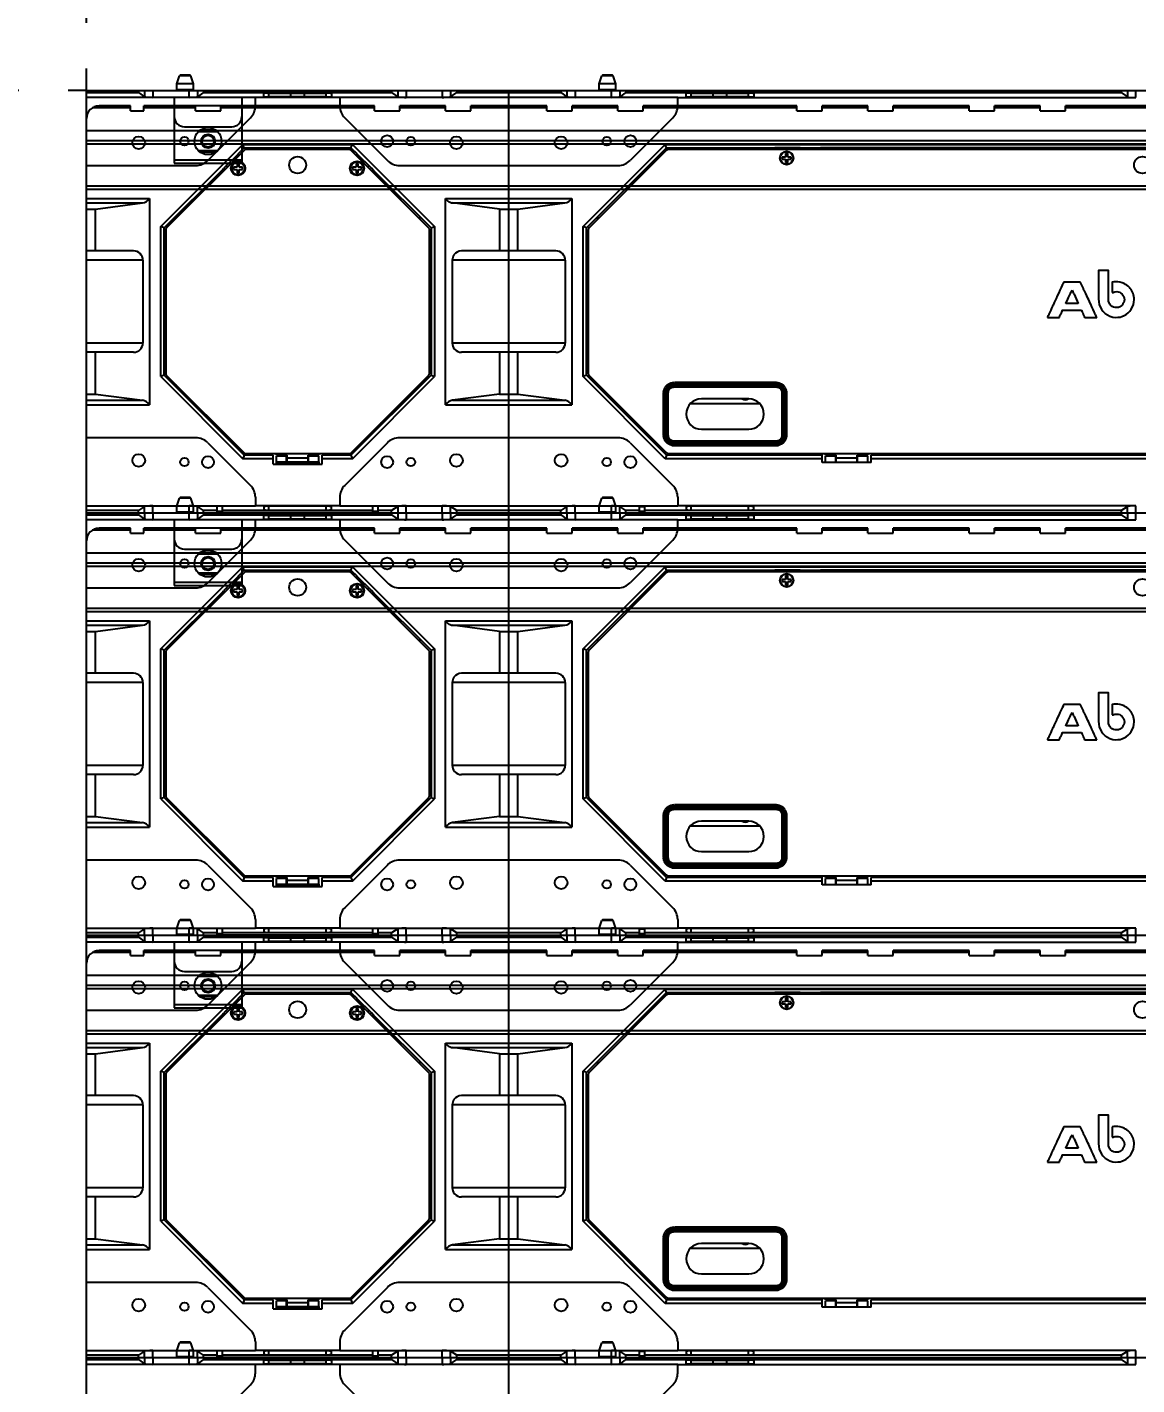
# Model space of a CAD drawing. Header units: millimetres. Extents: x 2900105 to 2915262, y -55349 to -51874.
# Drawn here: x 2910898 to 2911555, y -53405 to -52601 of the extents above; entities that cross this region are included whole.
import ezdxf

# ---------------------------------------------------------------- set-up
doc = ezdxf.new("R2010")
doc.units = ezdxf.units.MM
doc.layers.add('02___PRT_ALL_AXES', color=7, linetype='Continuous')
doc.layers.add('layer 1', color=7, linetype='Continuous')
doc.styles.add('ISO Proportional', font='isocp.shx')
doc.dimstyles.new('A-GB-50', dxfattribs={"dimscale": 2, "dimtxt": 100, "dimasz": 10, "dimexe": 20, "dimexo": 20, "dimgap": 50, "dimtad": 1, "dimdec": 1, "dimdsep": 46, "dimtxsty": 'ISO Proportional', "dimblk": 'ARCHTICK', "dimcen": 2.5, "dimclrd": 256, "dimclre": 256, "dimclrt": 256, "dimadec": 0, "dimazin": 0, "dimtfac": 1, "dimtdec": 1, "dimtmove": 0, "dimatfit": 3, "dimldrblk": 'ARCHTICK', "dimfxl": 2, "dimarcsym": 0})

# ---------------------------------------------------------------- blocks, each defined once
blk = doc.blocks.new('11')
at = {"color": 2, "linetype": 'Continuous'}
for p, q in [((81487.25, -251491.03), (81487.25, -251530.03)), ((81487.25, -251491.03), (81527.25, -251491.03)), ((81487.25, -251496.03), (81527.25, -251496.03)), ((81527.25, -251491.03), (81527.25, -251530.03)), ((81493.25, -251508.53), (81521.25, -251508.53)), ((81513.02, -251511.53), (81501.49, -251511.53)), ((81512.52, -251511.03), (81501.99, -251511.03)), ((81511.87, -251510.53), (81502.64, -251510.53)), ((81487.25, -251528.03), (81527.25, -251528.03)), ((81501.48, -251522.53), (81513.03, -251522.53)), ((81512.53, -251523.03), (81501.97, -251523.03)), ((81511.88, -251523.53), (81502.63, -251523.53)), ((81487.25, -251530.03), (81527.25, -251530.03))]:
    blk.add_line(p, q, dxfattribs=at)
for radius in [8, 4.15]:
    blk.add_circle((81507.25, -251517.03), radius, dxfattribs=at)
for centre, start, end in [((81493.25, -251502.53), 180, 270), ((81521.25, -251502.53), 270, 0)]:
    blk.add_arc(centre, 6, start, end, dxfattribs=at)
blk = doc.blocks.new('*U221')
blk.add_blockref('11', (-81507.25, 251510.53))
blk = doc.blocks.new('*U222')
at = {"color": 0, "linetype": 'ByBlock', "lineweight": -2, "transparency": 16777216}
blk.add_blockref('*U221', (0, 0), dxfattribs=at)
blk = doc.blocks.new('14')
at = {"color": 6, "linetype": 'Continuous'}
for p, q in [((-38909.77, -227916.32), (-38932.34, -227916.32)), ((-38909.77, -227915.12), (-38928.27, -227915.12)), ((-38909.77, -227918.12), (-38909.77, -227915.12)), ((-38901.77, -227918.12), (-38901.77, -227915.12)), ((-38871.27, -227915.12), (-38901.77, -227915.12)), ((-38871.27, -227916.32), (-38901.77, -227916.32)), ((-38871.27, -227918.12), (-38871.27, -227915.12)), ((-38856.27, -227918.12), (-38856.27, -227915.12)), ((-38765.27, -227915.12), (-38856.27, -227915.12)), ((-38765.27, -227916.32), (-38856.27, -227916.32)), ((-38765.27, -227918.12), (-38765.27, -227915.12)), ((-38750.27, -227918.12), (-38750.27, -227915.12)), ((-38723.27, -227915.12), (-38750.27, -227915.12)), ((-38723.27, -227916.32), (-38750.27, -227916.32)), ((-38723.27, -227918.12), (-38723.27, -227915.12)), ((-38708.27, -227918.12), (-38708.27, -227915.12)), ((-38663.27, -227915.12), (-38708.27, -227915.12)), ((-38663.27, -227916.32), (-38708.27, -227916.32)), ((-38663.27, -227918.12), (-38663.27, -227915.12)), ((-38648.27, -227918.12), (-38648.27, -227915.12)), ((-38621.27, -227915.12), (-38648.27, -227915.12)), ((-38621.27, -227916.32), (-38648.27, -227916.32)), ((-38621.27, -227918.12), (-38621.27, -227915.12)), ((-38606.27, -227918.12), (-38606.27, -227915.12)), ((-38515.27, -227915.12), (-38606.27, -227915.12)), ((-38515.27, -227916.32), (-38606.27, -227916.32)), ((-38515.27, -227918.12), (-38515.27, -227915.12)), ((-38473.27, -227915.12), (-38500.27, -227915.12)), ((-38500.27, -227918.12), (-38500.27, -227915.12)), ((-38473.27, -227916.32), (-38500.27, -227916.32)), ((-38473.27, -227918.12), (-38473.27, -227915.12)), ((-38413.27, -227915.12), (-38458.27, -227915.12)), ((-38458.27, -227918.12), (-38458.27, -227915.12)), ((-38413.27, -227916.32), (-38458.27, -227916.32)), ((-38413.27, -227918.12), (-38413.27, -227915.12)), ((-38371.27, -227915.12), (-38398.27, -227915.12)), ((-38398.27, -227918.12), (-38398.27, -227915.12)), ((-38371.27, -227916.32), (-38398.27, -227916.32)), ((-38371.27, -227918.12), (-38371.27, -227915.12)), ((-38265.27, -227915.12), (-38356.27, -227915.12)), ((-38356.27, -227918.12), (-38356.27, -227915.12)), ((-38265.27, -227916.32), (-38356.27, -227916.32)), ((-38265.27, -227918.12), (-38265.27, -227915.12)), ((-38219.77, -227915.12), (-38250.27, -227915.12)), ((-38250.27, -227918.12), (-38250.27, -227915.12)), ((-38219.77, -227916.32), (-38250.27, -227916.32)), ((-38219.77, -227918.12), (-38219.77, -227915.12)), ((-38193.27, -227915.12), (-38211.77, -227915.12)), ((-38211.77, -227918.12), (-38211.77, -227915.12)), ((-38189.2, -227916.32), (-38211.77, -227916.32)), ((-38935.77, -227964.62), (-38935.77, -227922.62)), ((-38909.77, -227918.12), (-38901.77, -227918.12)), ((-38871.27, -227918.12), (-38856.27, -227918.12)), ((-38765.27, -227918.12), (-38750.27, -227918.12)), ((-38723.27, -227918.12), (-38708.27, -227918.12)), ((-38663.27, -227918.12), (-38648.27, -227918.12)), ((-38621.27, -227918.12), (-38606.27, -227918.12)), ((-38515.27, -227918.12), (-38500.27, -227918.12)), ((-38473.27, -227918.12), (-38458.27, -227918.12)), ((-38413.27, -227918.12), (-38398.27, -227918.12)), ((-38371.27, -227918.12), (-38356.27, -227918.12)), ((-38265.27, -227918.12), (-38250.27, -227918.12)), ((-38219.77, -227918.12), (-38211.77, -227918.12)), ((-38185.77, -227922.62), (-38185.77, -227964.62)), ((-38935.77, -227929.62), (-38185.77, -227929.62)), ((-38935.77, -227935.62), (-38185.77, -227935.62)), ((-38935.77, -227937.62), (-38185.77, -227937.62)), ((-38185.77, -227962.62), (-38935.77, -227962.62)), ((-38185.77, -227964.62), (-38935.77, -227964.62))]:
    blk.add_line(p, q, dxfattribs=at)
for centre, start, end in [((-38928.27, -227922.62), 90, 180), ((-38193.27, -227922.62), 0, 90)]:
    blk.add_arc(centre, 7.5, start, end, dxfattribs=at)
at = {"layer": '02___PRT_ALL_AXES', "color": 6, "linetype": 'Continuous'}
for centre in [(-38810.77, -227950.12), (-38310.77, -227950.12)]:
    blk.add_circle(centre, 5, dxfattribs=at)
blk = doc.blocks.new('*U225')
blk.add_blockref('14', (38560.77, 227939.87))
blk = doc.blocks.new('*U226')
at = {"color": 0, "linetype": 'ByBlock', "lineweight": -2, "transparency": 16777216}
blk.add_blockref('*U225', (0, 0), dxfattribs=at)
blk = doc.blocks.new('*U241')
blk.add_blockref('11', (-81507.25, 251510.53))
blk = doc.blocks.new('*U242')
at = {"color": 0, "linetype": 'ByBlock', "lineweight": -2, "transparency": 16777216}
blk.add_blockref('*U241', (0, 0), dxfattribs=at)
blk = doc.blocks.new('*U245')
blk.add_blockref('14', (38560.77, 227939.87))
blk = doc.blocks.new('*U246')
at = {"color": 0, "linetype": 'ByBlock', "lineweight": -2, "transparency": 16777216}
blk.add_blockref('*U245', (0, 0), dxfattribs=at)
blk = doc.blocks.new('*U179')
blk.add_blockref('11', (-81507.25, 251510.53))
blk = doc.blocks.new('*U180')
at = {"color": 0, "linetype": 'ByBlock', "lineweight": -2, "transparency": 16777216}
blk.add_blockref('*U179', (0, 0), dxfattribs=at)
blk = doc.blocks.new('*U183')
blk.add_blockref('14', (38560.77, 227939.87))
blk = doc.blocks.new('*U184')
at = {"color": 0, "linetype": 'ByBlock', "lineweight": -2, "transparency": 16777216}
blk.add_blockref('*U183', (0, 0), dxfattribs=at)
blk = doc.blocks.new('_archtick')
at = {"const_width": 0.4}
blk.add_lwpolyline([(-0.7, -0.7), (0.7, 0.7)], dxfattribs=at)
blk = doc.blocks.new('*D258')
at = {"lineweight": -2, "transparency": 16777216}
for p, q in [((2910933.36, -52598.33), (2910933.36, -52392)), ((2914933.26, -52598.33), (2914933.26, -52392)), ((2910933.36, -52432), (2914933.26, -52432))]:
    blk.add_line(p, q, dxfattribs=at)
at = {"layer": 'Defpoints', "color": 0, "transparency": 16777216}
for p in [(2914933.26, -52432), (2910933.36, -52638.33), (2914933.26, -52638.33)]:
    blk.add_point(p, dxfattribs=at)
at = {"lineweight": -2, "transparency": 16777216, "xscale": 20, "yscale": 20, "zscale": 20, "rotation": 180}
blk.add_blockref('_archtick', (2910933.36, -52432), dxfattribs=at)
at = {"lineweight": -2, "transparency": 16777216, "xscale": 20, "yscale": 20, "zscale": 20}
blk.add_blockref('_archtick', (2914933.26, -52432), dxfattribs=at)
at = {"transparency": 16777216, "insert": (2912933.31, -52232), "char_height": 200, "attachment_point": 5, "style": 'ISO Proportional'}
blk.add_mtext('4000', dxfattribs=at)
blk = doc.blocks.new('*D259')
at = {"lineweight": -2, "transparency": 16777216}
for p, q in [((2910893.36, -52638.33), (2910755.74, -52638.33)), ((2910795.74, -52638.33), (2910795.74, -53888.28)), ((2910893.36, -53888.28), (2910755.74, -53888.28))]:
    blk.add_line(p, q, dxfattribs=at)
at = {"layer": 'Defpoints', "color": 0, "transparency": 16777216}
for p in [(2910933.36, -52638.33), (2910795.74, -53888.28), (2910933.36, -53888.28)]:
    blk.add_point(p, dxfattribs=at)
at = {"lineweight": -2, "transparency": 16777216, "xscale": 20, "yscale": 20, "zscale": 20}
for p, rotation in [((2910795.74, -52638.33), 90), ((2910795.74, -53888.28), 270)]:
    blk.add_blockref('_archtick', p, dxfattribs=dict(at, rotation=rotation))
at = {"transparency": 16777216, "insert": (2910595.72, -53263.31), "char_height": 200, "attachment_point": 5, "rotation": 90, "style": 'ISO Proportional'}
blk.add_mtext('1250', dxfattribs=at)
blk = doc.blocks.new('问额2额')
at = {"linetype": 'Continuous'}
for p, q in [((3414.03, 1927.38), (3415.61, 1932.04)), ((3422.39, 1932.04), (3415.61, 1932.04)), ((3421.92, 1932.38), (3416.08, 1932.38)), ((3423.98, 1927.38), (3422.39, 1932.04)), ((3663.98, 1927.38), (3665.56, 1932.04)), ((3672.34, 1932.04), (3665.56, 1932.04)), ((3671.87, 1932.38), (3666.03, 1932.38)), ((3673.93, 1927.38), (3672.34, 1932.04)), ((3360.53, 1923.38), (4360.43, 1923.38)), ((3360.53, 1922.11), (3391.27, 1922.11)), ((3391.27, 1923.38), (3391.27, 1922.11)), ((3391.27, 1922.11), (3394.91, 1919.7)), ((3394.91, 1923.38), (3394.91, 1919.7)), ((3399.87, 1923.38), (3399.87, 1919.32)), ((3414.03, 1923.88), (3414.03, 1927.38)), ((3423.98, 1927.38), (3414.03, 1927.38)), ((3414.03, 1923.88), (3423.98, 1923.88)), ((3421.27, 1919.32), (3421.27, 1923.38)), ((3423.98, 1923.88), (3423.98, 1927.38)), ((3426.23, 1923.38), (3426.23, 1919.7)), ((3429.87, 1922.11), (3426.23, 1919.7)), ((3429.87, 1923.38), (3429.87, 1922.11)), ((3429.87, 1922.11), (3541.13, 1922.11)), ((3465.5, 1919.8), (3465.5, 1921.55)), ((3468.5, 1919.53), (3468.5, 1921.81)), ((3468.5, 1921.81), (3502.5, 1921.81)), ((3481.55, 1919.53), (3481.55, 1923.38)), ((3489.55, 1919.53), (3489.55, 1923.38)), ((3502.5, 1919.53), (3502.5, 1921.81)), ((3505.5, 1921.55), (3505.5, 1919.8)), ((3541.13, 1923.38), (3541.13, 1922.11)), ((3541.13, 1922.11), (3544.77, 1919.7)), ((3544.77, 1923.38), (3544.77, 1919.7)), ((3549.73, 1923.38), (3549.73, 1919.27)), ((3571.13, 1923.38), (3571.13, 1919.27)), ((3576.09, 1923.38), (3576.09, 1919.7)), ((3576.09, 1919.7), (3579.73, 1922.11)), ((3579.73, 1923.38), (3579.73, 1922.11)), ((3579.73, 1922.11), (3641.22, 1922.11)), ((3641.22, 1923.38), (3641.22, 1922.11)), ((3641.22, 1922.11), (3644.86, 1919.7)), ((3644.86, 1923.38), (3644.86, 1919.7)), ((3649.82, 1923.38), (3649.82, 1919.32)), ((3663.98, 1923.88), (3663.98, 1927.38)), ((3673.93, 1927.38), (3663.98, 1927.38)), ((3663.98, 1923.88), (3673.93, 1923.88)), ((3671.22, 1919.32), (3671.22, 1923.38)), ((3673.93, 1923.88), (3673.93, 1927.38)), ((3676.18, 1923.38), (3676.18, 1919.7)), ((3679.82, 1922.11), (3676.18, 1919.7)), ((3679.82, 1923.38), (3679.82, 1922.11)), ((3679.82, 1922.11), (3972.97, 1922.11)), ((3715.45, 1919.8), (3715.45, 1921.55)), ((3718.45, 1919.53), (3718.45, 1921.81)), ((3718.45, 1921.81), (3752.45, 1921.81)), ((3731.5, 1919.53), (3731.5, 1923.38)), ((3739.5, 1919.53), (3739.5, 1923.38)), ((3752.45, 1919.53), (3752.45, 1921.81)), ((3755.45, 1921.55), (3755.45, 1919.8)), ((3972.97, 1923.38), (3972.97, 1922.11)), ((3972.97, 1922.11), (3976.61, 1919.7)), ((3976.61, 1923.38), (3976.61, 1919.7)), ((3981.57, 1919.32), (3981.57, 1923.38)), ((3460.5, 1919.27), (3360.53, 1919.27)), ((3460.5, 1914.25), (3460.5, 1919.32)), ((3510.5, 1919.31), (3460.5, 1919.32)), ((3502.5, 1919.53), (3468.5, 1919.53)), ((3510.5, 1919.27), (3510.5, 1914.25)), ((3710.45, 1919.27), (3510.5, 1919.27)), ((3710.45, 1914.25), (3710.45, 1919.32)), ((3710.45, 1919.32), (3981.57, 1919.32)), ((3752.45, 1919.53), (3718.45, 1919.53)), ((3457.57, 1907.18), (3432.34, 1881.95)), ((3513.43, 1907.18), (3538.67, 1881.95)), ((3707.52, 1907.18), (3682.29, 1881.95)), ((3453.91, 1889.38), (3451.73, 1887.2)), ((3453.91, 1889.38), (3453.08, 1891.38)), ((3453.08, 1891.38), (3517.92, 1891.38)), ((3453.91, 1889.38), (3517.09, 1889.38)), ((3517.09, 1889.38), (3517.92, 1891.38)), ((3519.27, 1887.2), (3517.09, 1889.38)), ((3703.86, 1889.38), (3703.03, 1891.38)), ((3703.03, 1891.38), (4267.87, 1891.38)), ((3703.86, 1889.38), (3764.95, 1889.38)), ((3764.95, 1889.4), (3764.95, 1888.38)), ((3764.95, 1889.4), (3767.95, 1889.4)), ((3767.95, 1888.38), (3767.95, 1889.4)), ((3782.9, 1889.38), (3767.95, 1889.38)), ((3769.95, 1888.38), (3769.95, 1889.38)), ((3779.95, 1889.38), (3779.95, 1888.38)), ((3781.95, 1889.38), (3781.95, 1888.38)), ((3783.95, 1889.4), (3783.95, 1888.38)), ((3783.95, 1889.4), (3793.95, 1889.4)), ((3793.95, 1888.38), (3793.95, 1889.4)), ((4175.9, 1889.38), (3795, 1889.38)), ((3795.95, 1888.38), (3795.95, 1889.38)), ((3932.95, 1888.38), (3932.95, 1889.38)), ((3943.95, 1888.38), (3943.95, 1889.38)), ((3450.31, 1885.78), (3441.83, 1877.3)), ((3448.9, 1884.37), (3449.61, 1883.66)), ((3450.3, 1885.8), (3451.71, 1887.21)), ((3451.02, 1885.08), (3450.31, 1885.78)), ((3452.44, 1886.49), (3451.71, 1887.21)), ((3516.26, 1888.38), (3454.74, 1888.38)), ((3518.57, 1886.49), (3519.29, 1887.21)), ((3520.7, 1885.8), (3519.29, 1887.21)), ((3520.69, 1885.78), (3519.98, 1885.08)), ((3529.17, 1877.3), (3520.69, 1885.78)), ((3521.39, 1883.66), (3522.1, 1884.37)), ((4265.8, 1888.38), (3705.1, 1888.38)), ((3772.3, 1883.98), (3772.3, 1882.78)), ((3774.35, 1883.98), (3772.3, 1883.98)), ((3772.3, 1882.78), (3774.35, 1882.78)), ((3774.35, 1886.03), (3774.35, 1883.98)), ((3775.55, 1886.03), (3774.35, 1886.03)), ((3774.35, 1882.78), (3774.35, 1880.73)), ((3774.35, 1880.73), (3775.55, 1880.73)), ((3775.55, 1883.98), (3775.55, 1886.03)), ((3777.6, 1883.98), (3775.55, 1883.98)), ((3775.55, 1880.73), (3775.55, 1882.78)), ((3775.55, 1882.78), (3777.6, 1882.78)), ((3777.6, 1882.78), (3777.6, 1883.98)), ((3360.53, 1879.02), (3425.26, 1879.02)), ((3440.4, 1875.9), (3441.81, 1877.31)), ((3441.12, 1875.18), (3440.4, 1875.9)), ((3441.83, 1877.3), (3442.54, 1876.59)), ((3443.95, 1878), (3443.24, 1878.71)), ((3447.66, 1877.9), (3447.66, 1876.7)), ((3449.71, 1877.9), (3447.66, 1877.9)), ((3447.66, 1876.7), (3449.71, 1876.7)), ((3449.71, 1879.95), (3449.71, 1877.9)), ((3450.91, 1879.95), (3449.71, 1879.95)), ((3449.71, 1876.7), (3449.71, 1874.65)), ((3449.71, 1874.65), (3450.91, 1874.65)), ((3450.91, 1877.9), (3450.91, 1879.95)), ((3452.96, 1877.9), (3450.91, 1877.9)), ((3450.91, 1874.65), (3450.91, 1876.7)), ((3450.91, 1876.7), (3452.96, 1876.7)), ((3452.96, 1876.7), (3452.96, 1877.9)), ((3518.04, 1877.9), (3518.04, 1876.7)), ((3520.09, 1877.9), (3518.04, 1877.9)), ((3518.04, 1876.7), (3520.09, 1876.7)), ((3520.09, 1879.95), (3520.09, 1877.9)), ((3521.29, 1879.95), (3520.09, 1879.95)), ((3520.09, 1876.7), (3520.09, 1874.65)), ((3520.09, 1874.65), (3521.29, 1874.65)), ((3521.29, 1877.9), (3521.29, 1879.95)), ((3523.34, 1877.9), (3521.29, 1877.9)), ((3521.29, 1874.65), (3521.29, 1876.7)), ((3521.29, 1876.7), (3523.34, 1876.7)), ((3523.34, 1876.7), (3523.34, 1877.9)), ((3527.76, 1878.71), (3527.05, 1878)), ((3528.47, 1876.59), (3529.17, 1877.3)), ((3530.6, 1875.9), (3529.19, 1877.31)), ((3529.88, 1875.18), (3530.6, 1875.9)), ((3545.74, 1879.02), (3675.21, 1879.02)), ((3436, 1871.47), (3436, 1870.05)), ((3535, 1870.05), (3535, 1871.47)), ((3685.95, 1871.47), (3685.95, 1870.05)), ((3360.53, 1859.43), (3397.94, 1859.43)), ((3573.06, 1859.43), (3647.89, 1859.43)), ((3404.53, 1753.98), (3453.08, 1705.43)), ((3517.92, 1705.43), (3566.48, 1753.98)), ((3703.03, 1705.43), (3654.48, 1753.98)), ((3413.85, 1748.9), (3412.77, 1748.9)), ((3558.57, 1748.9), (3557.19, 1748.9)), ((3663.8, 1748.9), (3662.38, 1748.9)), ((3360.53, 1743.67), (3365.94, 1743.67)), ((3360.53, 1740.01), (3393.72, 1740.01)), ((3360.53, 1737.38), (3397.94, 1737.38)), ((3365.94, 1743.67), (3393.72, 1740.01)), ((3573.06, 1737.38), (3647.89, 1737.38)), ((3605.06, 1743.67), (3577.28, 1740.01)), ((3577.28, 1740.01), (3643.67, 1740.01)), ((3605.06, 1743.67), (3615.89, 1743.67)), ((3615.89, 1743.67), (3643.67, 1740.01)), ((3758.97, 1737.9), (3717.98, 1737.9)), ((3752.48, 1740.83), (3724.48, 1740.83)), ((3436, 1726.75), (3436, 1725.34)), ((3535, 1725.34), (3535, 1726.75)), ((3685.95, 1726.75), (3685.95, 1725.34)), ((3724.48, 1722.83), (3752.48, 1722.83)), ((3425.26, 1717.79), (3360.53, 1717.79)), ((3432.34, 1714.86), (3457.57, 1689.62)), ((3538.67, 1714.86), (3513.43, 1689.62)), ((3675.21, 1717.79), (3545.74, 1717.79)), ((3682.29, 1714.86), (3707.52, 1689.62)), ((3453.91, 1707.43), (3453.08, 1705.43)), ((3471, 1705.43), (3453.08, 1705.43)), ((3471, 1707.43), (3453.91, 1707.43)), ((3454.74, 1708.43), (3516.26, 1708.43)), ((3471, 1702.24), (3471, 1707.43)), ((3473, 1707.43), (3473, 1708.43)), ((3473, 1707.43), (3479.28, 1707.43)), ((3479, 1703.63), (3479, 1706.93)), ((3479.28, 1703.63), (3479.28, 1707.43)), ((3491.73, 1705.76), (3479.28, 1705.76)), ((3491.73, 1703.63), (3491.73, 1707.43)), ((3498, 1707.43), (3491.73, 1707.43)), ((3492, 1703.63), (3492, 1706.93)), ((3498, 1707.43), (3498, 1708.43)), ((3500, 1702.24), (3500, 1707.43)), ((3517.09, 1707.43), (3500, 1707.43)), ((3517.92, 1705.43), (3500, 1705.43)), ((3517.09, 1707.43), (3517.92, 1705.43)), ((3703.86, 1707.43), (3703.03, 1705.43)), ((3795.95, 1705.43), (3703.03, 1705.43)), ((3795.95, 1707.43), (3703.86, 1707.43)), ((3705.1, 1708.43), (4265.8, 1708.43)), ((3784.95, 1707.43), (3784.95, 1708.43)), ((3784.95, 1707.95), (3795.95, 1707.95)), ((3795.95, 1703.16), (3795.95, 1708.43)), ((3797.95, 1707.43), (3797.95, 1708.43)), ((3797.95, 1707.43), (3804.23, 1707.43)), ((3803.95, 1703.16), (3803.95, 1706.93)), ((3804.23, 1703.16), (3804.23, 1707.43)), ((3816.68, 1705.76), (3804.23, 1705.76)), ((3822.95, 1707.43), (3816.68, 1707.43)), ((3816.68, 1703.16), (3816.68, 1707.43)), ((3816.95, 1703.16), (3816.95, 1706.93)), ((3822.95, 1707.43), (3822.95, 1708.43)), ((4145.95, 1707.43), (3824.95, 1707.43)), ((3824.95, 1703.16), (3824.95, 1707.43)), ((4145.95, 1705.43), (3824.95, 1705.43)), ((3932.95, 1707.43), (3932.95, 1708.43)), ((3943.95, 1707.43), (3943.95, 1708.43)), ((3471, 1702.24), (3500, 1702.24)), ((3473, 1702.63), (3473, 1703.63)), ((3473, 1703.63), (3498, 1703.63)), ((3498, 1702.63), (3473, 1702.63)), ((3473, 1702.33), (3473, 1702.24)), ((3474, 1702.63), (3474, 1703.63)), ((3479, 1702.33), (3479, 1702.63)), ((3479.28, 1702.33), (3479.28, 1702.63)), ((3491.73, 1702.33), (3491.73, 1702.63)), ((3492, 1702.33), (3492, 1702.63)), ((3497, 1703.63), (3497, 1702.63)), ((3498, 1703.63), (3498, 1702.63)), ((3498, 1702.33), (3498, 1702.24)), ((3824.95, 1703.16), (3795.95, 1703.16)), ((3804.23, 1703.63), (3803.95, 1703.63)), ((3816.95, 1703.63), (3816.68, 1703.63)), ((3460.5, 1682.55), (3460.5, 1677.49)), ((3510.5, 1682.55), (3510.5, 1677.53)), ((3710.45, 1682.55), (3710.45, 1677.49)), ((3360.53, 1677.53), (3460.5, 1677.53)), ((3391.27, 1674.69), (3360.53, 1674.69)), ((3360.53, 1673.43), (3437.87, 1673.43)), ((3394.91, 1677.11), (3391.27, 1674.69)), ((3391.27, 1673.43), (3391.27, 1674.69)), ((3394.91, 1673.43), (3394.91, 1677.11)), ((3399.87, 1673.43), (3399.87, 1677.49)), ((3399.87, 1677.49), (3421.27, 1677.49)), ((3421.27, 1673.43), (3421.27, 1677.49)), ((3426.23, 1673.43), (3426.23, 1677.11)), ((3429.87, 1674.69), (3426.23, 1677.11)), ((3429.87, 1673.43), (3429.87, 1674.69)), ((3437.87, 1674.69), (3429.87, 1674.69)), ((3437.87, 1672.43), (3437.87, 1677.49)), ((3437.87, 1674.43), (3440.87, 1674.43)), ((3437.87, 1672.43), (3440.87, 1672.43)), ((3440.87, 1677.49), (3440.87, 1672.43)), ((3530.13, 1674.69), (3440.87, 1674.69)), ((3530.13, 1673.43), (3440.87, 1673.43)), ((3510.5, 1677.49), (3460.5, 1677.49)), ((3465.5, 1677.01), (3465.5, 1675.26)), ((3468.5, 1675), (3468.5, 1677.27)), ((3502.5, 1677.27), (3468.5, 1677.27)), ((3468.5, 1675), (3502.5, 1675)), ((3502.5, 1675), (3502.5, 1677.27)), ((3505.5, 1675.26), (3505.5, 1677.01)), ((3510.5, 1677.53), (3710.45, 1677.53)), ((3530.13, 1672.43), (3530.13, 1677.53)), ((3530.13, 1674.43), (3533.13, 1674.43)), ((3533.13, 1672.43), (3530.13, 1672.43)), ((3533.13, 1672.43), (3533.13, 1677.53)), ((3541.13, 1674.69), (3533.13, 1674.69)), ((3533.13, 1673.43), (3687.82, 1673.43)), ((3544.77, 1677.11), (3541.13, 1674.69)), ((3541.13, 1673.43), (3541.13, 1674.69)), ((3544.77, 1677.11), (3544.77, 1673.43)), ((3549.73, 1673.43), (3549.73, 1677.53)), ((3571.13, 1673.43), (3571.13, 1677.53)), ((3576.09, 1673.43), (3576.09, 1677.11)), ((3579.73, 1674.69), (3576.09, 1677.11)), ((3579.73, 1673.43), (3579.73, 1674.69)), ((3641.22, 1674.69), (3579.73, 1674.69)), ((3644.86, 1677.11), (3641.22, 1674.69)), ((3641.22, 1673.43), (3641.22, 1674.69)), ((3644.86, 1673.43), (3644.86, 1677.11)), ((3649.82, 1673.43), (3649.82, 1677.49)), ((3671.22, 1673.43), (3671.22, 1677.49)), ((3679.82, 1674.69), (3676.18, 1677.11)), ((3676.18, 1673.43), (3676.18, 1677.11)), ((3687.82, 1674.69), (3679.82, 1674.69)), ((3679.82, 1673.43), (3679.82, 1674.69)), ((3690.82, 1676.93), (3687.82, 1676.93)), ((3687.82, 1672.43), (3687.82, 1676.93)), ((3687.82, 1674.43), (3690.82, 1674.43)), ((3687.82, 1672.43), (3690.82, 1672.43)), ((3690.82, 1676.93), (3690.82, 1672.43)), ((3972.97, 1674.69), (3690.82, 1674.69)), ((3690.82, 1673.43), (4280.08, 1673.43)), ((3981.57, 1677.49), (3710.45, 1677.49)), ((3715.45, 1677.01), (3715.45, 1675.26)), ((3752.45, 1677.27), (3718.45, 1677.27)), ((3718.45, 1675), (3718.45, 1677.27)), ((3718.45, 1675), (3752.45, 1675)), ((3752.45, 1675), (3752.45, 1677.27)), ((3755.45, 1675.26), (3755.45, 1677.01)), ((3972.97, 1674.69), (3976.61, 1677.11)), ((3972.97, 1674.69), (3972.97, 1673.43)), ((3976.61, 1673.43), (3976.61, 1677.11)), ((3981.57, 1673.43), (3981.57, 1677.49))]:
    blk.add_line(p, q, dxfattribs=at)
at = {"color": 7, "linetype": 'Continuous'}
for p, q in [((3360.53, 1673.43), (3360.53, 1923.38)), ((3610.48, 1673.43), (3610.48, 1923.38)), ((3404.53, 1842.82), (3453.08, 1891.38)), ((3517.92, 1891.38), (3566.48, 1842.82)), ((3654.48, 1842.82), (3703.03, 1891.38)), ((3656.48, 1841.99), (3703.86, 1889.38)), ((3454.03, 1888.08), (3407.82, 1841.87)), ((3563.48, 1841.58), (3516.97, 1888.08)), ((3703.69, 1887.79), (3658.06, 1842.16)), ((3440.41, 1875.88), (3406.53, 1841.99)), ((3564.48, 1841.99), (3530.59, 1875.88)), ((3360.53, 1856.8), (3393.72, 1856.8)), ((3365.94, 1853.14), (3393.72, 1856.8)), ((3397.94, 1859.43), (3397.94, 1737.38)), ((3573.06, 1737.38), (3573.06, 1859.43)), ((3577.28, 1856.8), (3643.67, 1856.8)), ((3605.06, 1853.14), (3577.28, 1856.8)), ((3615.89, 1853.14), (3643.67, 1856.8)), ((3647.89, 1859.43), (3647.89, 1737.38)), ((3360.53, 1853.14), (3365.94, 1853.14)), ((3365.94, 1828.4), (3365.94, 1853.14)), ((3605.06, 1853.14), (3605.06, 1828.4)), ((3605.06, 1853.14), (3615.89, 1853.14)), ((3615.89, 1828.4), (3615.89, 1853.14)), ((3404.53, 1753.98), (3404.53, 1842.82)), ((3406.53, 1841.99), (3404.53, 1842.82)), ((3406.53, 1754.81), (3406.53, 1841.99)), ((3407.53, 1841.17), (3407.53, 1755.64)), ((3412.43, 1847.9), (3413.81, 1847.9)), ((3557.15, 1847.9), (3558.23, 1847.9)), ((3563.48, 1755.64), (3563.48, 1841.58)), ((3564.48, 1841.99), (3566.48, 1842.82)), ((3564.48, 1841.99), (3564.48, 1754.81)), ((3566.48, 1842.82), (3566.48, 1753.98)), ((3654.48, 1753.98), (3654.48, 1842.82)), ((3656.48, 1841.99), (3654.48, 1842.82)), ((3656.48, 1754.81), (3656.48, 1841.99)), ((3657.48, 1840.75), (3657.48, 1756.06)), ((3662.38, 1847.9), (3663.8, 1847.9)), ((3388.44, 1828.4), (3360.53, 1828.4)), ((3638.39, 1828.4), (3582.56, 1828.4)), ((3393.94, 1822.9), (3360.53, 1822.9)), ((3393.94, 1822.9), (3393.94, 1773.9)), ((3577.06, 1822.9), (3577.06, 1773.9)), ((3643.89, 1822.9), (3577.06, 1822.9)), ((3643.89, 1822.9), (3643.89, 1773.9)), ((3393.94, 1773.9), (3360.53, 1773.9)), ((3388.44, 1768.4), (3360.53, 1768.4)), ((3365.94, 1743.67), (3365.94, 1768.4)), ((3643.89, 1773.9), (3577.06, 1773.9)), ((3638.39, 1768.4), (3582.56, 1768.4)), ((3605.06, 1768.4), (3605.06, 1743.67)), ((3615.89, 1743.67), (3615.89, 1768.4)), ((3406.53, 1754.81), (3404.53, 1753.98)), ((3406.53, 1754.81), (3453.91, 1707.43)), ((3407.82, 1754.93), (3454.03, 1708.72)), ((3516.97, 1708.72), (3563.18, 1754.93)), ((3517.09, 1707.43), (3564.48, 1754.81)), ((3564.48, 1754.81), (3566.48, 1753.98)), ((3656.48, 1754.81), (3654.48, 1753.98)), ((3703.86, 1707.43), (3656.48, 1754.81)), ((3658.06, 1754.64), (3703.69, 1709.01))]:
    blk.add_line(p, q, dxfattribs=at)
at = {"linetype": 'Continuous'}
for centre, radius in [((3432.5, 1893.4), 3.5), ((3538.5, 1893.4), 3.5), ((3538.5, 1893.4), 3.5), ((3682.45, 1893.4), 3.5), ((3418.5, 1893.4), 2.5), ((3552.5, 1893.4), 2.5), ((3668.45, 1893.4), 2.5), ((3450.31, 1877.3), 4.25), ((3520.69, 1877.3), 4.25), ((3774.95, 1883.38), 4), ((3418.5, 1703.4), 2.5), ((3432.5, 1703.4), 3.5), ((3538.5, 1703.4), 3.5), ((3538.5, 1703.4), 3.5), ((3552.5, 1703.4), 2.5), ((3668.45, 1703.4), 2.5), ((3682.45, 1703.4), 3.5)]:
    blk.add_circle(centre, radius, dxfattribs=at)
for centre in [(3391.53, 1892.4), (3391.53, 1892.4), (3579.48, 1892.4), (3641.48, 1892.4), (3391.53, 1704.4), (3391.53, 1704.4), (3579.48, 1704.4), (3641.48, 1704.4)]:
    blk.add_circle(centre, 3.75)
for centre, radius, start, end in [((3416.08, 1931.88), 0.5, 90, 161.22197), ((3421.92, 1931.88), 0.5, 18.77803, 90), ((3666.03, 1931.88), 0.5, 90, 161.22197), ((3671.87, 1931.88), 0.5, 18.77803, 90), ((3450.5, 1914.25), 10, 315, 0), ((3520.5, 1914.25), 10, 180, 225), ((3700.45, 1914.25), 10, 315, 0), ((3425.26, 1889.02), 10, 270, 315), ((3454.74, 1887.38), 1, 90, 135), ((3516.26, 1887.38), 1, 45, 90), ((3525, 1883.38), 2, 180, 195), ((3525, 1883.38), 2, 255, 272.55897), ((3545.74, 1889.02), 10, 225, 270), ((3675.21, 1889.02), 10, 270, 315), ((3696.05, 1883.38), 2, 264.75026, 0), ((3705.1, 1886.38), 2, 90, 135), ((3724.48, 1731.83), 9, 90, 270), ((3752.48, 1731.83), 9, 270, 90), ((3425.26, 1707.79), 10, 45, 90), ((3545.74, 1707.79), 10, 90, 135), ((3675.21, 1707.79), 10, 45, 90), ((3454.74, 1709.43), 1, 225, 270), ((3516.26, 1709.43), 1, 270, 315), ((3705.1, 1710.43), 2, 225, 270), ((3450.5, 1682.55), 10, 0, 45), ((3520.5, 1682.55), 10, 135, 180), ((3700.45, 1682.55), 10, 0, 45)]:
    blk.add_arc(centre, radius, start, end, dxfattribs=at)
at = {"color": 7, "linetype": 'Continuous'}
for centre, radius, start, end in [((3408.53, 1841.17), 1, 135, 180), ((3659.48, 1840.75), 2, 135, 180), ((3408.53, 1755.64), 1, 180, 225), ((3562.48, 1755.64), 1, 315, 0), ((3659.48, 1756.06), 2, 180, 225)]:
    blk.add_arc(centre, radius, start, end, dxfattribs=at)
at = {"linetype": 'Continuous'}
for centre, major_axis, ratio, start_param, end_param in [((3468.5, 1921.55), (3, 0), 0.087489, 1.570796, 3.141593), ((3502.5, 1921.55), (3, 0), 0.087489, 0, 1.570796), ((3718.45, 1921.55), (3, 0), 0.087489, 1.570796, 3.141593), ((3752.45, 1921.55), (3, 0), 0.087489, 0, 1.570796), ((3399.87, 1919.75), (5, 0), 0.087489, -3.010693, -1.570796), ((3421.27, 1919.75), (5, 0), 0.087489, -1.570796, -0.1309), ((3468.5, 1919.8), (3, 0), 0.087489, -3.141593, -1.570796), ((3502.5, 1919.8), (3, 0), 0.087489, -1.570796, 0), ((3649.82, 1919.75), (5, 0), 0.087489, -3.010693, -1.570796), ((3671.22, 1919.75), (5, 0), 0.087489, -1.570796, -0.1309), ((3718.45, 1919.8), (3, 0), 0.087489, -3.141593, -1.570796), ((3752.45, 1919.8), (3, 0), 0.087489, -1.570796, 0), ((3392.94, 1734.06), (6, 0), 1, 0.585686, 1.439897), ((3578.06, 1734.06), (6, 0), 1, 7.984881, 8.839092), ((3642.89, 1734.06), (6, 0), 1, 0.585686, 1.439897), ((3399.87, 1677.05), (5, 0), 0.087489, 1.570796, 3.010693), ((3421.27, 1677.05), (5, 0), 0.087489, 0.1309, 1.570796), ((3468.5, 1677.01), (3, 0), 0.087489, 1.570796, 3.141593), ((3468.5, 1675.26), (3, 0), 0.087489, -3.141593, -1.570796), ((3502.5, 1677.01), (3, 0), 0.087489, 0, 1.570796), ((3502.5, 1675.26), (3, 0), 0.087489, -1.570796, 0), ((3649.82, 1677.05), (5, 0), 0.087489, 1.570796, 3.010693), ((3671.22, 1677.05), (5, 0), 0.087489, 0.1309, 1.570796), ((3718.45, 1677.01), (3, 0), 0.087489, 1.570796, 3.141593), ((3718.45, 1675.26), (3, 0), 0.087489, -3.141593, -1.570796), ((3752.45, 1677.01), (3, 0), 0.087489, 0, 1.570796), ((3752.45, 1675.26), (3, 0), 0.087489, -1.570796, 0), ((3981.57, 1677.05), (5, 0), 0.087489, 1.570796, 3.010693)]:
    blk.add_ellipse(centre, major_axis=major_axis, ratio=ratio, start_param=start_param, end_param=end_param, dxfattribs=at)
at = {"color": 7, "linetype": 'Continuous'}
for centre, major_axis, start_param, end_param in [((3392.94, 1862.74), (6, 0), -1.439897, -0.585686), ((3578.06, 1862.74), (0, 6), -4.126703, -3.79032), ((3578.06, 1862.74), (6, 0), -2.219524, -1.701696), ((3642.89, 1862.74), (6, 0), -1.439897, -0.585686), ((3388.44, 1822.9), (5.5, 0), 0, 1.570796), ((3582.56, 1822.9), (5.5, 0), 2.543023, 3.141593), ((3582.56, 1822.9), (0, 5.5), 0, 0.972227), ((3638.39, 1822.9), (5.5, 0), 0, 1.570796), ((3388.44, 1773.9), (5.5, 0), -1.570796, 0), ((3582.56, 1773.9), (0, 5.5), -4.712389, -3.997454), ((3582.56, 1773.9), (5.5, 0), -2.426658, -1.570796), ((3638.39, 1773.9), (0, 5.5), -3.141593, -1.570796)]:
    blk.add_ellipse(centre, major_axis=major_axis, ratio=1, start_param=start_param, end_param=end_param, dxfattribs=at)
at = {"linetype": 'Continuous'}
for points, knots in [([(3544.77, 1919.7), (3544.93, 1919.59), (3545.52, 1919.53), (3546.57, 1919.39), (3548.06, 1919.33), (3549.16, 1919.31), (3549.75, 1919.31)], [0, 0, 0, 0, 0.113576, 0.337989, 0.646589, 1, 1, 1, 1]), ([(3571.11, 1919.31), (3571.7, 1919.31), (3572.8, 1919.33), (3574.29, 1919.39), (3575.34, 1919.53), (3575.93, 1919.59), (3576.09, 1919.7)], [0, 0, 0, 0, 0.353506, 0.662066, 0.886436, 1, 1, 1, 1]), ([(3782.9, 1889.38), (3782.98, 1889.38), (3783.33, 1889.39), (3783.68, 1889.4), (3783.95, 1889.4)], [0, 0, 0, 0, 0.232395, 1, 1, 1, 1]), ([(3793.95, 1889.4), (3794.22, 1889.4), (3794.57, 1889.39), (3794.92, 1889.38), (3795, 1889.38)], [0, 0, 0, 0, 0.767605, 1, 1, 1, 1]), ([(3549.75, 1677.49), (3549.16, 1677.49), (3548.06, 1677.47), (3546.57, 1677.41), (3545.52, 1677.28), (3544.93, 1677.21), (3544.77, 1677.11)], [0, 0, 0, 0, 0.353411, 0.662011, 0.886424, 1, 1, 1, 1]), ([(3576.09, 1677.11), (3575.93, 1677.21), (3575.34, 1677.28), (3574.29, 1677.41), (3572.8, 1677.47), (3571.7, 1677.49), (3571.11, 1677.49)], [0, 0, 0, 0, 0.113564, 0.337934, 0.646494, 1, 1, 1, 1])]:
    blk.add_open_spline(points, degree=3, knots=knots, dxfattribs=at)
at = {"layer": '02___PRT_ALL_AXES', "linetype": 'Continuous'}
for p, q in [((3473, 1703.63), (3473, 1706.93)), ((3479, 1706.93), (3473, 1706.93)), ((3498, 1706.93), (3492, 1706.93)), ((3498, 1703.63), (3498, 1706.93)), ((3803.95, 1706.93), (3797.95, 1706.93)), ((3797.95, 1703.16), (3797.95, 1706.93)), ((3822.95, 1706.93), (3816.95, 1706.93)), ((3822.95, 1703.16), (3822.95, 1706.93)), ((3473, 1702.33), (3473, 1702.63)), ((3498, 1702.33), (3498, 1702.63))]:
    blk.add_line(p, q, dxfattribs=at)
for centre in [(3450.31, 1877.3), (3520.69, 1877.3), (3774.95, 1883.38)]:
    blk.add_circle(centre, 3.8, dxfattribs=at)
blk.add_arc((3750.45, 1743.4), 3.15, 236.45685, 303.54315, dxfattribs=at)
at = {"layer": 'layer 1', "lineweight": 200}
blk.add_lwpolyline([(3708.48, 1749.33), (3768.48, 1749.33, -0.414214), (3773.48, 1744.33), (3773.48, 1719.33, -0.414214), (3768.48, 1714.33), (3708.48, 1714.33, -0.414214), (3703.48, 1719.33), (3703.48, 1744.33, -0.414214)], format="xyb", close=True, dxfattribs=at)
at = {"layer": 'layer 1', "color": 30}
for points, knots in [([(3965.34, 1816.91), (3965.34, 1816.91), (3965.34, 1816.91), (3959.55, 1816.91), (3959.55, 1816.91)], [0.85714286, 0.85714286, 0.85714286, 0.85714286, 0.85714287, 0.9047619, 0.9047619, 0.9047619, 0.9047619]), ([(3959.55, 1816.91), (3959.55, 1816.91), (3959.55, 1816.91), (3959.55, 1800.05), (3959.55, 1800.05)], [0.9047619, 0.9047619, 0.9047619, 0.9047619, 0.90476191, 1, 1, 1, 1]), ([(3965.34, 1799.59), (3965.34, 1799.59), (3965.34, 1799.59), (3965.34, 1816.91), (3965.34, 1816.91)], [0.80952381, 0.80952381, 0.80952381, 0.80952381, 0.80952382, 0.85714286, 0.85714286, 0.85714286, 0.85714286]), ([(3969.51, 1810.11), (3969.51, 1810.11), (3968.99, 1810.11), (3968, 1809.98), (3967.66, 1809.82)], [0.47619048, 0.47619048, 0.47619048, 0.47619048, 0.47619049, 0.52380952, 0.52380952, 0.52380952, 0.52380952]), ([(3967.66, 1809.82), (3967.66, 1809.82), (3967.66, 1809.82), (3967.66, 1803.71), (3967.66, 1803.71)], [0.52380952, 0.52380952, 0.52380952, 0.52380952, 0.52380953, 0.57142857, 0.57142857, 0.57142857, 0.57142857]), ([(3974.71, 1809.04), (3974.71, 1809.04), (3972.88, 1809.96), (3971.57, 1810.11), (3969.51, 1810.11)], [0.42857143, 0.42857143, 0.42857143, 0.42857143, 0.42857144, 0.47619048, 0.47619048, 0.47619048, 0.47619048]), ([(3977.64, 1806.87), (3977.64, 1806.87), (3976.72, 1807.79), (3975.92, 1808.43), (3974.71, 1809.04)], [0.38095238, 0.38095238, 0.38095238, 0.38095238, 0.38095239, 0.42857143, 0.42857143, 0.42857143, 0.42857143]), ([(3967.66, 1803.71), (3967.66, 1803.71), (3968.45, 1803.9), (3968.19, 1804.29), (3970.38, 1804.29), (3970.38, 1804.29), (3972.64, 1804.29), (3974.79, 1802.13), (3974.79, 1799.59), (3974.79, 1799.59), (3974.79, 1797.08), (3972.64, 1794.88), (3970.44, 1794.88), (3970.44, 1794.88), (3968.77, 1794.88), (3967.88, 1795.1), (3966.66, 1796.32)], [0.5714286, 0.5714286, 0.5714286, 0.5714286, 0.5714286, 0.6190476, 0.6190476, 0.6190476, 0.6190476, 0.6666667, 0.6666667, 0.6666667, 0.6666667, 0.7142857, 0.7142857, 0.7142857, 0.7142857, 0.7619048, 0.7619048, 0.7619048, 0.7619048]), ([(3978.24, 1806.19), (3978.24, 1806.19), (3978.02, 1806.47), (3977.89, 1806.62), (3977.64, 1806.87)], [0.33333333, 0.33333333, 0.33333333, 0.33333333, 0.33333334, 0.38095238, 0.38095238, 0.38095238, 0.38095238]), ([(3980.58, 1799.59), (3980.58, 1799.59), (3980.58, 1802.17), (3979.69, 1804.33), (3978.24, 1806.19)], [0.28571429, 0.28571429, 0.28571429, 0.28571429, 0.2857143, 0.33333333, 0.33333333, 0.33333333, 0.33333333]), ([(3961.23, 1793.89), (3961.23, 1793.89), (3961.9, 1792.88), (3962.23, 1792.55), (3963.04, 1791.75)], [0.04761905, 0.04761905, 0.04761905, 0.04761905, 0.04761906, 0.0952381, 0.0952381, 0.0952381, 0.0952381]), ([(3966.66, 1796.32), (3966.66, 1796.32), (3965.93, 1797.05), (3965.34, 1798.15), (3965.34, 1799.59)], [0.76190476, 0.76190476, 0.76190476, 0.76190476, 0.76190477, 0.80952381, 0.80952381, 0.80952381, 0.80952381]), ([(3974.63, 1790.09), (3974.63, 1790.09), (3978.1, 1791.75), (3980.58, 1795.48), (3980.58, 1799.59)], [0.23809524, 0.23809524, 0.23809524, 0.23809524, 0.23809525, 0.28571429, 0.28571429, 0.28571429, 0.28571429]), ([(3963.04, 1791.75), (3963.04, 1791.75), (3963.16, 1791.63), (3963.25, 1791.57), (3963.38, 1791.46)], [0.0952381, 0.0952381, 0.0952381, 0.0952381, 0.09523811, 0.14285714, 0.14285714, 0.14285714, 0.14285714]), ([(3963.38, 1791.46), (3963.38, 1791.46), (3965.07, 1790.08), (3967.33, 1789.06), (3969.63, 1789.06)], [0.14285714, 0.14285714, 0.14285714, 0.14285714, 0.14285715, 0.19047619, 0.19047619, 0.19047619, 0.19047619]), ([(3969.63, 1789.06), (3969.63, 1789.06), (3971.65, 1789.06), (3972.88, 1789.25), (3974.63, 1790.09)], [0.19047619, 0.19047619, 0.19047619, 0.19047619, 0.1904762, 0.23809524, 0.23809524, 0.23809524, 0.23809524])]:
    blk.add_open_spline(points, degree=3, knots=knots, dxfattribs=at)
at = {"layer": 'layer 1'}
for points, knots in [([(3938.67, 1809.37), (3938.67, 1809.37), (3938.67, 1809.37), (3934.71, 1800.85), (3934.71, 1800.85)], [0.77777778, 0.77777778, 0.77777778, 0.77777778, 0.77777779, 0.81481481, 0.81481481, 0.81481481, 0.81481481]), ([(3948.65, 1809.93), (3948.65, 1809.93), (3948.65, 1809.93), (3939.04, 1809.93), (3939.04, 1809.93), (3939.04, 1809.93), (3938.82, 1809.93), (3938.76, 1809.56), (3938.67, 1809.37)], [0.7037037, 0.7037037, 0.7037037, 0.7037037, 0.70370371, 0.74074074, 0.74074074, 0.74074074, 0.74074075, 0.77777778, 0.77777778, 0.77777778, 0.77777778]), ([(3949.06, 1809.35), (3949.06, 1809.35), (3948.99, 1809.5), (3948.84, 1809.93), (3948.65, 1809.93)], [0.66666667, 0.66666667, 0.66666667, 0.66666667, 0.66666668, 0.7037037, 0.7037037, 0.7037037, 0.7037037]), ([(3950.57, 1806.1), (3950.57, 1806.1), (3950.57, 1806.1), (3949.06, 1809.35), (3949.06, 1809.35)], [0.62962963, 0.62962963, 0.62962963, 0.62962963, 0.62962964, 0.66666667, 0.66666667, 0.66666667, 0.66666667]), ([(3934.71, 1800.85), (3934.71, 1800.85), (3934.61, 1800.62), (3934.5, 1800.44), (3934.4, 1800.22)], [0.81481481, 0.81481481, 0.81481481, 0.81481481, 0.81481482, 0.85185185, 0.85185185, 0.85185185, 0.85185185]), ([(3941.31, 1799.8), (3941.31, 1799.8), (3942, 1801.18), (3942.73, 1802.93), (3943.4, 1804.27)], [0.625, 0.625, 0.625, 0.625, 0.625, 0.75, 0.75, 0.75, 0.75]), ([(3943.4, 1804.27), (3943.4, 1804.27), (3943.54, 1804.56), (3943.69, 1805.07), (3943.9, 1805.22)], [0.75, 0.75, 0.75, 0.75, 0.75, 1, 1, 1, 1]), ([(3944.77, 1803.25), (3944.77, 1803.25), (3944.84, 1803.09), (3944.93, 1802.94), (3945, 1802.78)], [0.125, 0.125, 0.125, 0.125, 0.125, 0.25, 0.25, 0.25, 0.25]), ([(3945, 1802.78), (3945, 1802.78), (3945, 1802.78), (3947.5, 1797.38), (3947.5, 1797.38)], [0.25, 0.25, 0.25, 0.25, 0.25, 0.375, 0.375, 0.375, 0.375]), ([(3950.87, 1805.42), (3950.87, 1805.42), (3950.75, 1805.66), (3950.68, 1805.87), (3950.57, 1806.1)], [0.59259259, 0.59259259, 0.59259259, 0.59259259, 0.5925926, 0.62962963, 0.62962963, 0.62962963, 0.62962963]), ([(3954.22, 1798.25), (3954.22, 1798.25), (3954.22, 1798.25), (3950.87, 1805.42), (3950.87, 1805.42)], [0.55555556, 0.55555556, 0.55555556, 0.55555556, 0.55555557, 0.59259259, 0.59259259, 0.59259259, 0.59259259]), ([(3932.28, 1795.61), (3932.28, 1795.61), (3931.62, 1794.23), (3930.78, 1792.31), (3930.15, 1791.06)], [0.88888889, 0.88888889, 0.88888889, 0.88888889, 0.8888889, 0.92592593, 0.92592593, 0.92592593, 0.92592593]), ([(3934.4, 1800.22), (3934.4, 1800.22), (3934.4, 1800.22), (3932.28, 1795.61), (3932.28, 1795.61)], [0.85185185, 0.85185185, 0.85185185, 0.85185185, 0.85185186, 0.88888889, 0.88888889, 0.88888889, 0.88888889]), ([(3937.78, 1792.18), (3937.78, 1792.18), (3937.97, 1792.55), (3938.1, 1792.9), (3938.28, 1793.25)], [0.14814815, 0.14814815, 0.14814815, 0.14814815, 0.14814816, 0.18518519, 0.18518519, 0.18518519, 0.18518519]), ([(3938.28, 1793.25), (3938.28, 1793.25), (3938.28, 1793.25), (3949.47, 1793.25), (3949.47, 1793.25)], [0.18518519, 0.18518519, 0.18518519, 0.18518519, 0.1851852, 0.22222222, 0.22222222, 0.22222222, 0.22222222]), ([(3940.19, 1797.38), (3940.19, 1797.38), (3940.19, 1797.38), (3941.31, 1799.8), (3941.31, 1799.8)], [0.5, 0.5, 0.5, 0.5, 0.5, 0.625, 0.625, 0.625, 0.625]), ([(3947.5, 1797.38), (3947.5, 1797.38), (3947.5, 1797.38), (3940.19, 1797.38), (3940.19, 1797.38)], [0.375, 0.375, 0.375, 0.375, 0.375, 0.5, 0.5, 0.5, 0.5]), ([(3949.47, 1793.25), (3949.47, 1793.25), (3949.48, 1793.03), (3949.8, 1792.45), (3949.91, 1792.19)], [0.22222222, 0.22222222, 0.22222222, 0.22222222, 0.22222223, 0.25925926, 0.25925926, 0.25925926, 0.25925926]), ([(3956.96, 1792.34), (3956.96, 1792.34), (3956.06, 1794.13), (3955.11, 1796.44), (3954.22, 1798.25)], [0.51851852, 0.51851852, 0.51851852, 0.51851852, 0.51851853, 0.55555556, 0.55555556, 0.55555556, 0.55555556]), ([(3957.25, 1791.7), (3957.25, 1791.7), (3957.13, 1791.93), (3957.08, 1792.11), (3956.96, 1792.34)], [0.48148148, 0.48148148, 0.48148148, 0.48148148, 0.48148149, 0.51851852, 0.51851852, 0.51851852, 0.51851852]), ([(3930.15, 1791.06), (3930.15, 1791.06), (3930.15, 1791.06), (3929.24, 1789.06), (3929.24, 1789.06)], [0.92592593, 0.92592593, 0.92592593, 0.92592593, 0.92592594, 1, 1, 1, 1]), ([(3936.37, 1789.06), (3936.37, 1789.06), (3936.39, 1789.3), (3936.91, 1790.31), (3937.07, 1790.63)], [0.03703704, 0.03703704, 0.03703704, 0.03703704, 0.03703705, 0.07407407, 0.07407407, 0.07407407, 0.07407407]), ([(3937.07, 1790.63), (3937.07, 1790.63), (3937.15, 1790.8), (3937.21, 1790.99), (3937.3, 1791.16)], [0.07407407, 0.07407407, 0.07407407, 0.07407407, 0.07407408, 0.11111111, 0.11111111, 0.11111111, 0.11111111]), ([(3937.3, 1791.16), (3937.3, 1791.16), (3937.46, 1791.49), (3937.6, 1791.83), (3937.78, 1792.18)], [0.11111111, 0.11111111, 0.11111111, 0.11111111, 0.11111112, 0.14814815, 0.14814815, 0.14814815, 0.14814815]), ([(3949.91, 1792.19), (3949.91, 1792.19), (3949.99, 1792), (3950.08, 1791.85), (3950.16, 1791.68)], [0.25925926, 0.25925926, 0.25925926, 0.25925926, 0.25925927, 0.2962963, 0.2962963, 0.2962963, 0.2962963]), ([(3950.16, 1791.68), (3950.16, 1791.68), (3950.52, 1790.95), (3951, 1789.78), (3951.38, 1789.06)], [0.2962963, 0.2962963, 0.2962963, 0.2962963, 0.29629631, 0.33333333, 0.33333333, 0.33333333, 0.33333333]), ([(3951.38, 1789.06), (3951.38, 1789.06), (3951.38, 1789.06), (3958.45, 1789.06), (3958.45, 1789.06)], [0.33333333, 0.33333333, 0.33333333, 0.33333333, 0.33333334, 0.37037037, 0.37037037, 0.37037037, 0.37037037]), ([(3957.56, 1791.02), (3957.56, 1791.02), (3957.44, 1791.3), (3957.38, 1791.44), (3957.25, 1791.7)], [0.44444444, 0.44444444, 0.44444444, 0.44444444, 0.44444445, 0.48148148, 0.48148148, 0.48148148, 0.48148148]), ([(3957.87, 1790.4), (3957.87, 1790.4), (3957.77, 1790.61), (3957.66, 1790.79), (3957.56, 1791.02)], [0.40740741, 0.40740741, 0.40740741, 0.40740741, 0.40740742, 0.44444444, 0.44444444, 0.44444444, 0.44444444]), ([(3958.45, 1789.06), (3958.45, 1789.06), (3958.45, 1789.06), (3957.87, 1790.4), (3957.87, 1790.4)], [0.37037037, 0.37037037, 0.37037037, 0.37037037, 0.37037038, 0.40740741, 0.40740741, 0.40740741, 0.40740741])]:
    blk.add_open_spline(points, degree=3, knots=knots, dxfattribs=at)
for points in [[(3943.9, 1805.22), (3943.92, 1805), (3944.62, 1803.59), (3944.77, 1803.25)], [(3929.24, 1789.06), (3929.24, 1789.06), (3936.37, 1789.06), (3936.37, 1789.06)]]:
    blk.add_open_spline(points, degree=3, dxfattribs=at)
at = {"layer": 'layer 1', "color": 30}
blk.add_open_spline([(3959.55, 1800.05), (3959.55, 1797.67), (3960.05, 1795.66), (3961.23, 1793.89)], degree=3, dxfattribs=at)
blk = doc.blocks.new('*U381')
blk.add_blockref('问额2额', (-3860.48, -1802.4))
blk = doc.blocks.new('*U383')
at = {"color": 0, "linetype": 'ByBlock', "lineweight": -2, "transparency": 16777216}
for p in [(0, 1000), (0, 750), (0, 500), (0, 250)]:
    blk.add_blockref('*U381', p, dxfattribs=at)

msp = doc.modelspace()

# ---------------------------------------------------------------- linework, layer by layer
at = {"color": 1}
for q in [(2910933.36, -52625.4), (2910922.52, -52638.33)]:
    msp.add_line((2910933.36, -52638.33), q, dxfattribs=at)

# ---------------------------------------------------------------- block references
for name, p in [('*U383', (2911433.31, -53759.31)), ('*U226', (2911308.36, -52672.21)), ('*U222', (2911005.34, -52661.81)), ('*U246', (2911308.36, -52922.21)), ('*U242', (2911005.34, -52911.81)), ('*U184', (2911308.36, -53172.21)), ('*U180', (2911005.34, -53161.81))]:
    msp.add_blockref(name, p)

# ---------------------------------------------------------------- dimensions: what is measured, and where the dimension line sits
dim = msp.add_linear_dim(base=(2914933.26, -52432), p1=(2910933.36, -52638.33), p2=(2914933.26, -52638.33), text='4000', dimstyle='A-GB-50', dxfattribs=at)
dim.commit()
dim.dimension.update_dxf_attribs({"geometry": '*D258', "text_midpoint": (2912933.31, -52232)})
dim = msp.add_linear_dim(base=(2910795.74310943, -53888.28026234), p1=(2910933.36375524, -52638.33026234), p2=(2910933.36375524, -53888.28026234), angle=90, dimstyle='A-GB-50', dxfattribs=at)
dim.commit()
dim.dimension.update_dxf_attribs({"geometry": '*D259', "text_midpoint": (2910595.72342439, -53263.30526234)})

doc.saveas('drawing.dxf')
